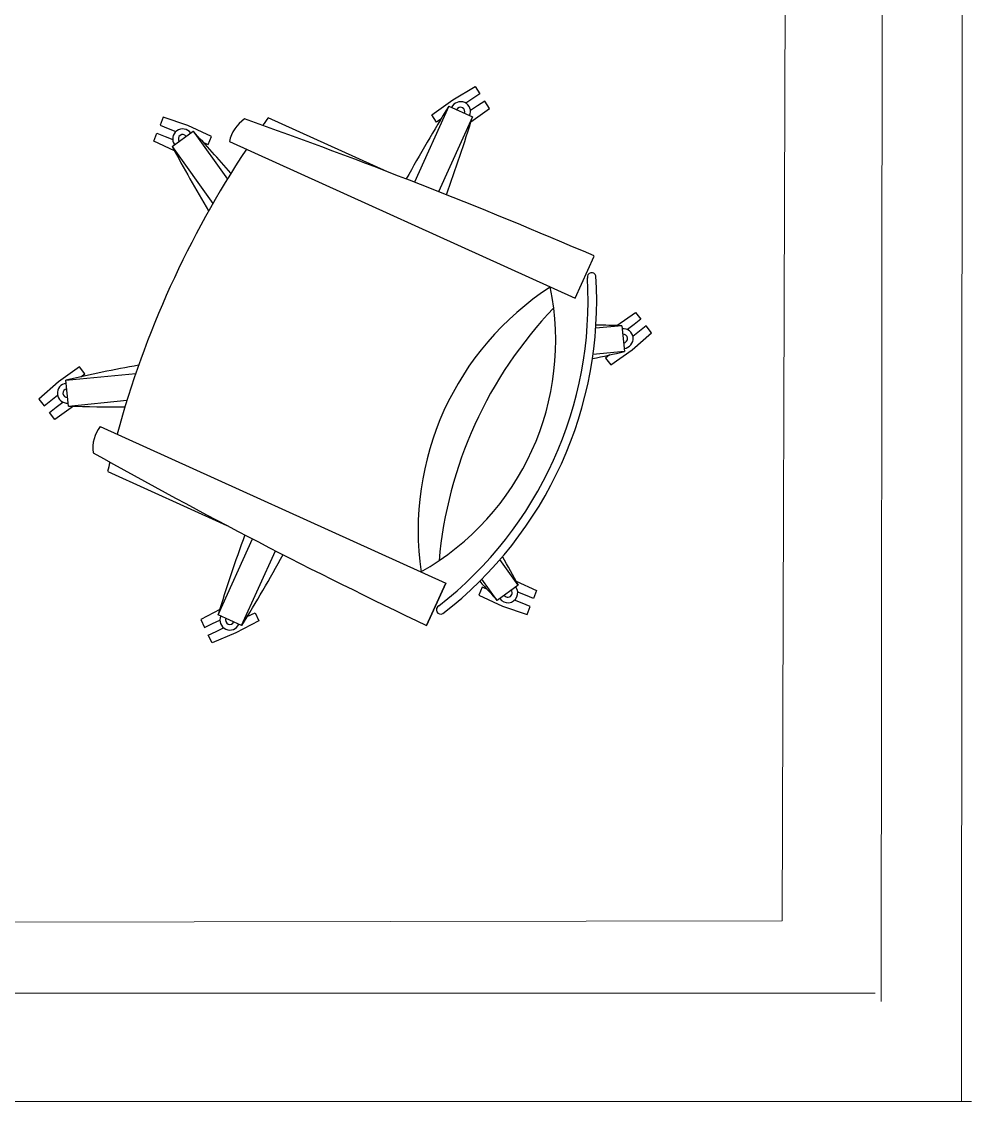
# Model space of a CAD drawing. Header units: inches. Extents: x 164.3 to 247.9, y 15.6 to 56.7.
# Drawn here: x 245.997 to 246.903, y 48.431 to 49.462 of the extents above; entities that cross this region are included whole.
import ezdxf

# ---------------------------------------------------------------- set-up
doc = ezdxf.new("R2010")
doc.units = ezdxf.units.IN
doc.header["$MEASUREMENT"] = 0
doc.layers.get('0').update_dxf_attribs({"lineweight": 0})
doc.layers.add('WALL 1 100', color=250, linetype='Continuous', lineweight=9)
doc.layers.add('провода', color=1, linetype='Continuous', lineweight=5)

msp = doc.modelspace()

# ---------------------------------------------------------------- linework, layer by layer
at = {"color": 7, "linetype": 'ByBlock', "lineweight": -2}
for p, q in [((246.4084, 49.3872), (246.4298, 49.3997)), ((246.4298, 49.3997), (246.4343, 49.3927)), ((246.4274, 49.3883), (246.4207, 49.3839)), ((246.4343, 49.3927), (246.4274, 49.3883)), ((246.4046, 49.3809), (246.3717, 49.3085)), ((246.3883, 49.3727), (246.4084, 49.3872)), ((246.4046, 49.3809), (246.4271, 49.3707)), ((246.4319, 49.3813), (246.4252, 49.377)), ((246.4257, 49.3662), (246.4433, 49.3789)), ((246.4388, 49.3858), (246.4319, 49.3813)), ((246.4433, 49.3789), (246.4388, 49.3858)), ((246.1322, 49.3705), (246.1292, 49.3628)), ((246.1556, 49.3624), (246.1322, 49.3705)), ((246.3461, 49.3184), (246.2322, 49.37)), ((246.3928, 49.3658), (246.3883, 49.3727)), ((246.3969, 49.3685), (246.3928, 49.3658)), ((246.4271, 49.3707), (246.3947, 49.2994)), ((246.1292, 49.3628), (246.1368, 49.3597)), ((246.1368, 49.3597), (246.1442, 49.3568)), ((246.1781, 49.3521), (246.1556, 49.3624)), ((246.1231, 49.3475), (246.1261, 49.3552)), ((246.1428, 49.3385), (246.1231, 49.3475)), ((246.1261, 49.3552), (246.1338, 49.3521)), ((246.1338, 49.3521), (246.1412, 49.3491)), ((246.1406, 49.3426), (246.1607, 49.357)), ((246.1607, 49.357), (246.1933, 49.3114)), ((246.1751, 49.3445), (246.1781, 49.3521)), ((246.1952, 49.3472), (246.525, 49.1977)), ((246.1406, 49.3426), (246.1795, 49.2882)), ((246.1706, 49.3463), (246.1751, 49.3445)), ((246.525, 49.1977), (246.5433, 49.238)), ((246.565, 49.1716), (246.5827, 49.1842)), ((246.5827, 49.1842), (246.5878, 49.1777)), ((246.5814, 49.1726), (246.5751, 49.1677)), ((246.5878, 49.1777), (246.5814, 49.1726)), ((246.5697, 49.1715), (246.5447, 49.169)), ((246.5697, 49.1715), (246.5722, 49.1469)), ((246.5794, 49.1485), (246.598, 49.1647)), ((246.5864, 49.1661), (246.5802, 49.1612)), ((246.5929, 49.1712), (246.5864, 49.1661)), ((246.598, 49.1647), (246.5929, 49.1712)), ((246.5722, 49.1469), (246.5421, 49.1439)), ((246.5579, 49.1436), (246.5541, 49.1406)), ((246.5592, 49.1342), (246.5794, 49.1485)), ((246.0523, 49.1321), (246.0321, 49.1178)), ((246.0574, 49.1256), (246.0523, 49.1321)), ((246.5541, 49.1406), (246.5592, 49.1342)), ((246.0393, 49.1194), (246.1059, 49.126)), ((246.0536, 49.1227), (246.0574, 49.1256)), ((246.0321, 49.1178), (246.0135, 49.1015)), ((246.0417, 49.0948), (246.0393, 49.1194)), ((246.0135, 49.1015), (246.0186, 49.0951)), ((246.0186, 49.0951), (246.025, 49.1002)), ((246.025, 49.1002), (246.0313, 49.1051)), ((246.0417, 49.0948), (246.0975, 49.1003)), ((246.0237, 49.0886), (246.0301, 49.0937)), ((246.0464, 49.0947), (246.0288, 49.0821)), ((246.0301, 49.0937), (246.0364, 49.0986)), ((246.0288, 49.0821), (246.0237, 49.0886)), ((246.0719, 49.0752), (246.4016, 48.9257)), ((246.0791, 49.0324), (246.1929, 48.9807)), ((246.1844, 48.8956), (246.2173, 48.968)), ((246.2069, 48.8853), (246.2393, 48.9566)), ((246.4709, 48.9237), (246.4534, 48.9482)), ((246.4016, 48.9257), (246.3833, 48.8853)), ((246.3833, 48.8853), (246.4016, 48.9257)), ((246.4508, 48.9093), (246.4362, 48.9297)), ((246.4687, 48.9278), (246.4884, 48.9188)), ((246.4364, 48.9218), (246.4333, 48.9142)), ((246.4333, 48.9142), (246.4558, 48.9039)), ((246.4409, 48.92), (246.4364, 48.9218)), ((246.4709, 48.9237), (246.4508, 48.9093)), ((246.4777, 48.9142), (246.4703, 48.9171)), ((246.4854, 48.9111), (246.4777, 48.9142)), ((246.4884, 48.9188), (246.4854, 48.9111)), ((246.4558, 48.9039), (246.4793, 48.8958)), ((246.4747, 48.9065), (246.4673, 48.9095)), ((246.4823, 48.9035), (246.4747, 48.9065)), ((246.186, 48.9006), (246.168, 48.891)), ((246.2069, 48.8853), (246.1844, 48.8956)), ((246.2121, 48.8937), (246.2123, 48.8938)), ((246.2123, 48.8938), (246.2198, 48.8974)), ((246.2198, 48.8974), (246.2233, 48.8899)), ((246.4793, 48.8958), (246.4823, 48.9035)), ((246.168, 48.891), (246.1716, 48.8835)), ((246.1716, 48.8835), (246.179, 48.8871)), ((246.179, 48.8871), (246.1862, 48.8905)), ((246.2233, 48.8899), (246.2015, 48.8782)), ((246.1751, 48.8761), (246.1826, 48.8796)), ((246.1787, 48.8687), (246.1751, 48.8761)), ((246.2015, 48.8782), (246.1787, 48.8687)), ((246.1826, 48.8796), (246.1897, 48.8831))]:
    msp.add_line(p, q, dxfattribs=at)
for centre, radius, start, end in [((247.6582, 48.6023), 1.4758, 148.1558, 151.2785), ((246.4158, 49.3758), 0.00947, 335.6035, 155.6035), ((246.4158, 49.3758), 0.00412, 335.6035, 155.6035), ((246.2296, 49.3398), 0.0352, 124.5991, 167.7653), ((244.4335, 44.345), 5.3285, 66.6753, 70.5295), ((246.995, 48.8205), 0.9401, 144.2295, 144.7862), ((245.0154, 49.8009), 1.4758, 340.0105, 343.0513), ((246.1506, 49.3498), 0.00947, 35.6035, 215.6035), ((246.1506, 49.3498), 0.00412, 35.6035, 215.6035), ((245.0822, 48.3496), 1.4758, 40.9605, 43.0513), ((246.995, 48.8205), 0.9401, 146.4633, 164.7438), ((247.4417, 50.039), 1.4758, 208.1558, 210.9032), ((246.1679, 49.1957), 0.3696, 307.8963, 3.3107), ((246.1679, 49.1957), 0.3778, 307.6722, 3.5349), ((246.5409, 49.2179), 0.00418, 14.2926, 192.6764), ((246.6522, 48.976), 0.277, 122.9857, 188.2214), ((246.2526, 49.1573), 0.254, 299.5947, 11.6124), ((246.793, 48.9121), 0.3993, 136.2424, 174.9647), ((246.5223, 47.6964), 1.4758, 88.1558, 89.1189), ((246.571, 49.1592), 0.00947, 275.6035, 95.6035), ((246.571, 49.1592), 0.00412, 275.6035, 95.6035), ((246.2389, 50.5845), 1.4758, 281.8354, 283.0513), ((246.3726, 47.6818), 1.4758, 100.3039, 103.0513), ((246.0405, 49.1071), 0.00947, 95.6035, 275.6035), ((246.0405, 49.1071), 0.00412, 95.6035, 275.6035), ((246.0892, 50.5698), 1.4758, 268.1558, 270.2466), ((246.1001, 49.0543), 0.0352, 143.4418, 186.608), ((248.6747, 53.696), 5.3285, 240.6776, 244.5318), ((246.995, 48.8205), 0.9401, 166.4209, 166.9776), ((247.5961, 48.4653), 1.4758, 159.9286, 163.0513), ((244.9533, 49.664), 1.4758, 328.1558, 331.1966), ((245.1698, 48.2273), 1.4758, 28.1558, 29.3717), ((247.5293, 49.9167), 1.4758, 222.0882, 223.0513), ((246.4609, 48.9165), 0.00947, 215.6035, 35.6035), ((246.4609, 48.9165), 0.00412, 215.6035, 35.6035), ((246.3969, 48.9004), 0.00418, 118.5307, 296.9145), ((246.1957, 48.8905), 0.00947, 155.6035, 335.6035), ((246.1957, 48.8905), 0.00412, 155.6035, 335.6035)]:
    msp.add_arc(centre, radius, start, end, dxfattribs=at)
at = {"layer": 'WALL 1 100', "color": 0}
for p, q in [((246.8936, 48.4316), (246.8997, 56.6521)), ((246.7227, 48.6033), (246.7343, 52.4337)), ((246.7227, 48.6033), (228.152, 48.5785)), ((228.0342, 48.4311), (246.9032, 48.4311))]:
    msp.add_line(p, q, dxfattribs=at)
at = {"layer": 'провода', "color": 1}
for p, q in [((246.8216, 52.5597), (246.8171, 48.5265)), ((246.8114, 48.5343), (235.369, 48.5365))]:
    msp.add_line(p, q, dxfattribs=at)

doc.saveas('drawing.dxf')
